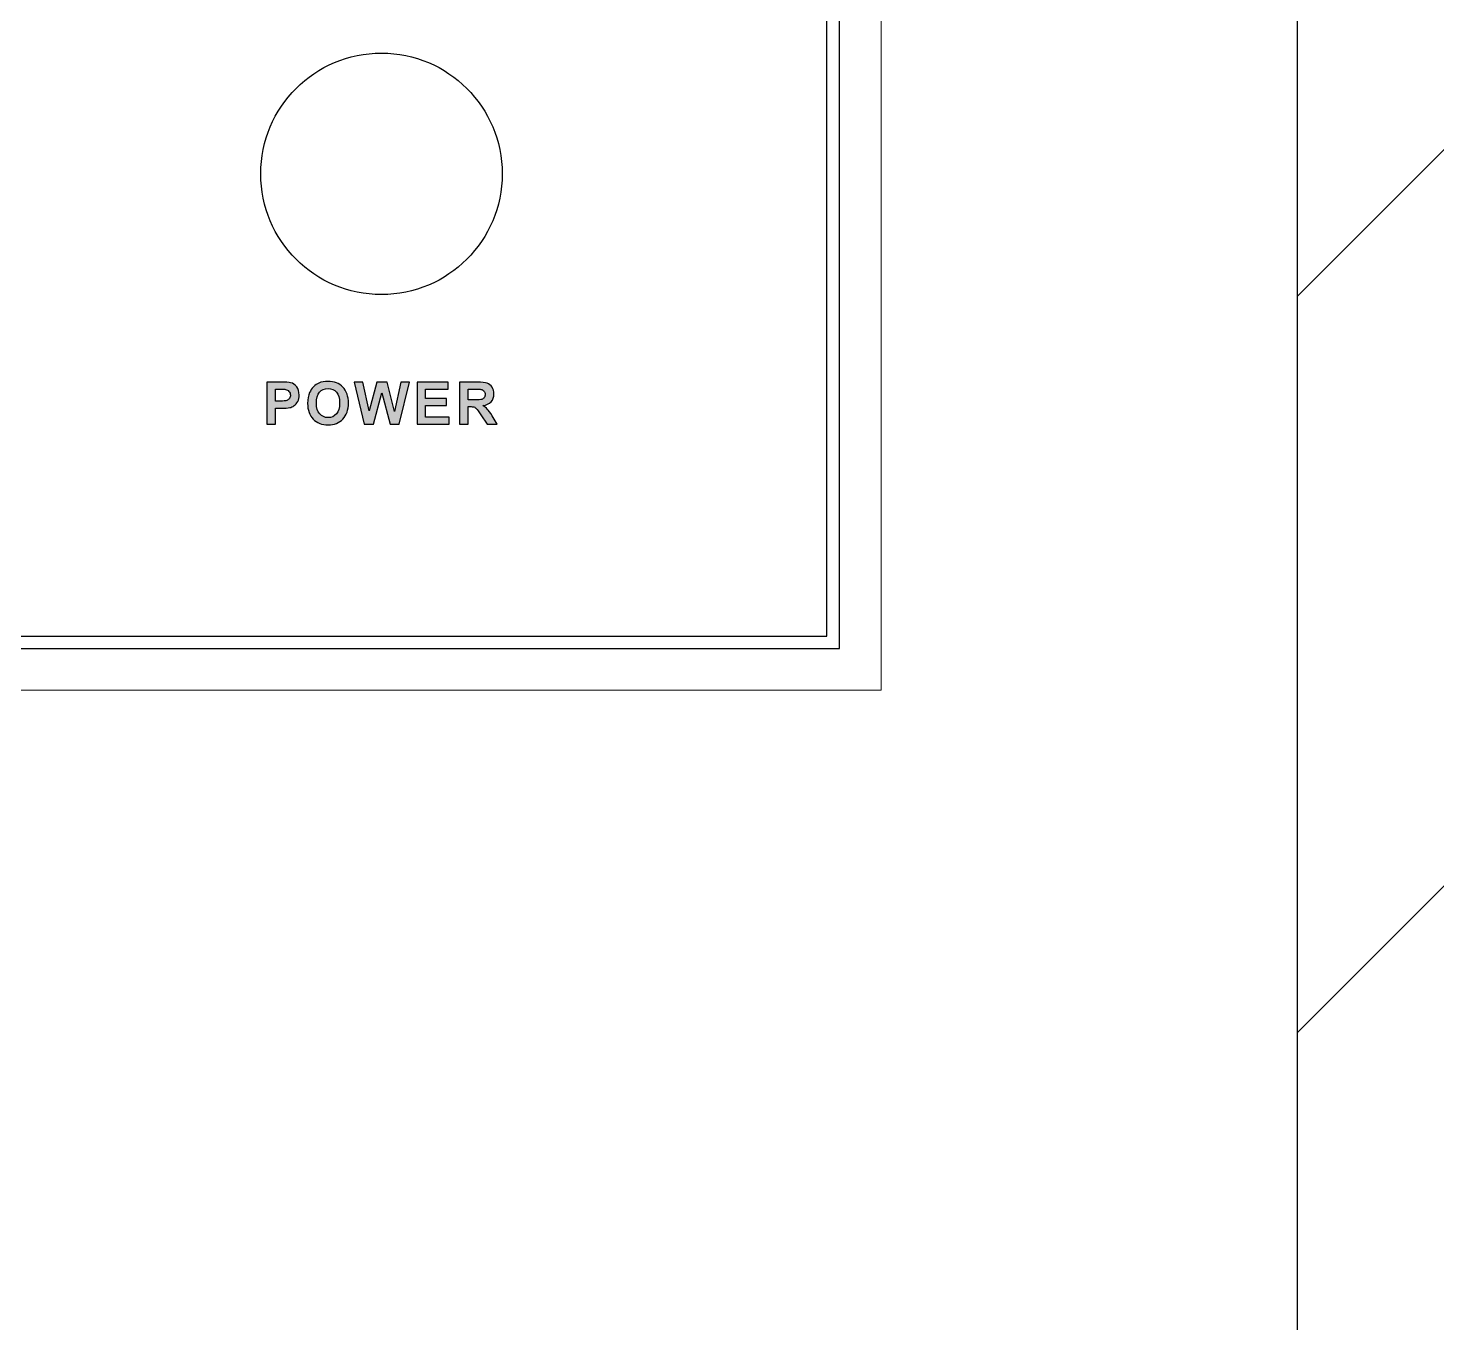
# Model space of a CAD drawing. Header units: millimetres. Extents: x -406921 to 44688, y -22195 to 9469.
# Drawn here: x 41373 to 41542.2, y 4313.4 to 4468.8 of the extents above; entities that cross this region are included whole.
import ezdxf

# ---------------------------------------------------------------- set-up
doc = ezdxf.new("R2010")
doc.units = ezdxf.units.MM
doc.header["$MEASUREMENT"] = 0
doc.layers.get('0').update_dxf_attribs({"lineweight": 25})
doc.layers.add('D', color=3, linetype='Continuous', lineweight=13)

# ---------------------------------------------------------------- blocks, each defined once
blk = doc.blocks.new('b')
h = blk.add_hatch(color=256)
edge = h.paths.add_edge_path()
edge.add_spline(control_points=[(305.9, 15.31), (305.9, 15.31), (305.9, 20.36), (305.9, 20.36), (305.9, 20.36), (305.9, 20.36), (309.64, 20.36), (309.64, 20.36), (309.64, 20.36), (309.64, 20.36), (309.64, 19.51), (309.64, 19.51), (309.64, 19.51), (309.64, 19.51), (306.92, 19.51), (306.92, 19.51), (306.92, 19.51), (306.92, 19.51), (306.92, 18.39), (306.92, 18.39), (306.92, 18.39), (306.92, 18.39), (309.45, 18.39), (309.45, 18.39), (309.45, 18.39), (309.45, 18.39), (309.45, 17.54), (309.45, 17.54), (309.45, 17.54), (309.45, 17.54), (306.92, 17.54), (306.92, 17.54), (306.92, 17.54), (306.92, 17.54), (306.92, 16.16), (306.92, 16.16), (306.92, 16.16), (306.92, 16.16), (309.74, 16.16), (309.74, 16.16), (309.74, 16.16), (309.74, 16.16), (309.74, 15.31), (309.74, 15.31), (309.74, 15.31), (309.74, 15.31), (305.9, 15.31), (305.9, 15.31)], knot_values=[0, 0, 0, 0, 0.083333, 0.083333, 0.083333, 0.083333, 0.166667, 0.166667, 0.166667, 0.166667, 0.25, 0.25, 0.25, 0.25, 0.333333, 0.333333, 0.333333, 0.333333, 0.416667, 0.416667, 0.416667, 0.416667, 0.5, 0.5, 0.5, 0.5, 0.583333, 0.583333, 0.583333, 0.583333, 0.666667, 0.666667, 0.666667, 0.666667, 0.75, 0.75, 0.75, 0.75, 0.833333, 0.833333, 0.833333, 0.833333, 0.916667, 0.916667, 0.916667, 0.916667, 1, 1, 1, 1], degree=3, periodic=0)
edge = h.paths.add_edge_path()
edge.add_spline(control_points=[(311, 15.31), (311, 15.31), (311, 20.36), (311, 20.36), (311, 20.36), (311, 20.36), (313.15, 20.36), (313.15, 20.36), (313.15, 20.36), (313.69, 20.36), (314.08, 20.32), (314.32, 20.23), (314.32, 20.23), (314.57, 20.14), (314.76, 19.98), (314.91, 19.74), (314.91, 19.74), (315.06, 19.51), (315.13, 19.25), (315.13, 18.95), (315.13, 18.95), (315.13, 18.57), (315.02, 18.26), (314.8, 18.01), (314.8, 18.01), (314.57, 17.76), (314.24, 17.61), (313.8, 17.54), (313.8, 17.54), (314.02, 17.41), (314.2, 17.27), (314.34, 17.12), (314.34, 17.12), (314.49, 16.96), (314.68, 16.69), (314.92, 16.3), (314.92, 16.3), (314.92, 16.3), (315.54, 15.31), (315.54, 15.31), (315.54, 15.31), (315.54, 15.31), (314.32, 15.31), (314.32, 15.31), (314.32, 15.31), (314.32, 15.31), (313.58, 16.41), (313.58, 16.41), (313.58, 16.41), (313.32, 16.81), (313.14, 17.05), (313.05, 17.16), (313.05, 17.16), (312.95, 17.26), (312.85, 17.33), (312.74, 17.37), (312.74, 17.37), (312.63, 17.4), (312.46, 17.42), (312.23, 17.42), (312.23, 17.42), (312.23, 17.42), (312.02, 17.42), (312.02, 17.42), (312.02, 17.42), (312.02, 17.42), (312.02, 15.31), (312.02, 15.31), (312.02, 15.31), (312.02, 15.31), (311, 15.31), (311, 15.31)], knot_values=[0, 0, 0, 0, 0.055556, 0.055556, 0.055556, 0.055556, 0.111111, 0.111111, 0.111111, 0.111111, 0.166667, 0.166667, 0.166667, 0.166667, 0.222222, 0.222222, 0.222222, 0.222222, 0.277778, 0.277778, 0.277778, 0.277778, 0.333333, 0.333333, 0.333333, 0.333333, 0.388889, 0.388889, 0.388889, 0.388889, 0.444444, 0.444444, 0.444444, 0.444444, 0.5, 0.5, 0.5, 0.5, 0.555556, 0.555556, 0.555556, 0.555556, 0.611111, 0.611111, 0.611111, 0.611111, 0.666667, 0.666667, 0.666667, 0.666667, 0.722222, 0.722222, 0.722222, 0.722222, 0.777778, 0.777778, 0.777778, 0.777778, 0.833333, 0.833333, 0.833333, 0.833333, 0.888889, 0.888889, 0.888889, 0.888889, 0.944444, 0.944444, 0.944444, 0.944444, 1, 1, 1, 1], degree=3, periodic=0)
edge = h.paths.add_edge_path(flags=16)
edge.add_spline(control_points=[(312.02, 18.23), (312.02, 18.23), (312.77, 18.23), (312.77, 18.23), (312.77, 18.23), (313.26, 18.23), (313.57, 18.25), (313.69, 18.29), (313.69, 18.29), (313.81, 18.33), (313.91, 18.4), (313.98, 18.5), (313.98, 18.5), (314.05, 18.6), (314.08, 18.73), (314.08, 18.88), (314.08, 18.88), (314.08, 19.05), (314.03, 19.19), (313.94, 19.29), (313.94, 19.29), (313.85, 19.4), (313.73, 19.46), (313.56, 19.49), (313.56, 19.49), (313.48, 19.5), (313.23, 19.51), (312.82, 19.51), (312.82, 19.51), (312.82, 19.51), (312.02, 19.51), (312.02, 19.51), (312.02, 19.51), (312.02, 19.51), (312.02, 18.23), (312.02, 18.23)], knot_values=[0, 0, 0, 0, 0.111111, 0.111111, 0.111111, 0.111111, 0.222222, 0.222222, 0.222222, 0.222222, 0.333333, 0.333333, 0.333333, 0.333333, 0.444444, 0.444444, 0.444444, 0.444444, 0.555556, 0.555556, 0.555556, 0.555556, 0.666667, 0.666667, 0.666667, 0.666667, 0.777778, 0.777778, 0.777778, 0.777778, 0.888889, 0.888889, 0.888889, 0.888889, 1, 1, 1, 1], degree=3, periodic=0)
edge = h.paths.add_edge_path(flags=16)
edge.add_spline(control_points=[(293.81, 17.84), (293.81, 17.27), (293.94, 16.84), (294.21, 16.54), (294.21, 16.54), (294.47, 16.25), (294.81, 16.1), (295.21, 16.1), (295.21, 16.1), (295.62, 16.1), (295.95, 16.24), (296.21, 16.54), (296.21, 16.54), (296.47, 16.83), (296.6, 17.27), (296.6, 17.86), (296.6, 17.86), (296.6, 18.43), (296.48, 18.87), (296.22, 19.15), (296.22, 19.15), (295.97, 19.44), (295.63, 19.58), (295.21, 19.58), (295.21, 19.58), (294.79, 19.58), (294.45, 19.43), (294.2, 19.15), (294.2, 19.15), (293.94, 18.86), (293.81, 18.42), (293.81, 17.84)], knot_values=[0, 0, 0, 0, 0.125, 0.125, 0.125, 0.125, 0.25, 0.25, 0.25, 0.25, 0.375, 0.375, 0.375, 0.375, 0.5, 0.5, 0.5, 0.5, 0.625, 0.625, 0.625, 0.625, 0.75, 0.75, 0.75, 0.75, 0.875, 0.875, 0.875, 0.875, 1, 1, 1, 1], degree=3, periodic=0)
edge = h.paths.add_edge_path()
edge.add_spline(control_points=[(287.87, 15.31), (287.87, 15.31), (287.87, 20.36), (287.87, 20.36), (287.87, 20.36), (287.87, 20.36), (289.51, 20.36), (289.51, 20.36), (289.51, 20.36), (290.12, 20.36), (290.53, 20.34), (290.72, 20.29), (290.72, 20.29), (291.01, 20.21), (291.25, 20.05), (291.45, 19.79), (291.45, 19.79), (291.64, 19.54), (291.74, 19.21), (291.74, 18.81), (291.74, 18.81), (291.74, 18.5), (291.68, 18.24), (291.57, 18.03), (291.57, 18.03), (291.46, 17.82), (291.31, 17.65), (291.14, 17.53), (291.14, 17.53), (290.97, 17.41), (290.79, 17.33), (290.61, 17.29), (290.61, 17.29), (290.37, 17.24), (290.02, 17.22), (289.55, 17.22), (289.55, 17.22), (289.55, 17.22), (288.89, 17.22), (288.89, 17.22), (288.89, 17.22), (288.89, 17.22), (288.89, 15.31), (288.89, 15.31), (288.89, 15.31), (288.89, 15.31), (287.87, 15.31), (287.87, 15.31)], knot_values=[0, 0, 0, 0, 0.083333, 0.083333, 0.083333, 0.083333, 0.166667, 0.166667, 0.166667, 0.166667, 0.25, 0.25, 0.25, 0.25, 0.333333, 0.333333, 0.333333, 0.333333, 0.416667, 0.416667, 0.416667, 0.416667, 0.5, 0.5, 0.5, 0.5, 0.583333, 0.583333, 0.583333, 0.583333, 0.666667, 0.666667, 0.666667, 0.666667, 0.75, 0.75, 0.75, 0.75, 0.833333, 0.833333, 0.833333, 0.833333, 0.916667, 0.916667, 0.916667, 0.916667, 1, 1, 1, 1], degree=3, periodic=0)
edge = h.paths.add_edge_path(flags=16)
edge.add_spline(control_points=[(288.89, 19.51), (288.89, 19.51), (288.89, 18.08), (288.89, 18.08), (288.89, 18.08), (288.89, 18.08), (289.45, 18.08), (289.45, 18.08), (289.45, 18.08), (289.85, 18.08), (290.12, 18.1), (290.25, 18.16), (290.25, 18.16), (290.39, 18.21), (290.49, 18.29), (290.57, 18.4), (290.57, 18.4), (290.65, 18.52), (290.69, 18.65), (290.69, 18.8), (290.69, 18.8), (290.69, 18.98), (290.63, 19.13), (290.52, 19.25), (290.52, 19.25), (290.42, 19.37), (290.28, 19.45), (290.12, 19.48), (290.12, 19.48), (289.99, 19.5), (289.75, 19.51), (289.38, 19.51), (289.38, 19.51), (289.38, 19.51), (288.89, 19.51), (288.89, 19.51)], knot_values=[0, 0, 0, 0, 0.111111, 0.111111, 0.111111, 0.111111, 0.222222, 0.222222, 0.222222, 0.222222, 0.333333, 0.333333, 0.333333, 0.333333, 0.444444, 0.444444, 0.444444, 0.444444, 0.555556, 0.555556, 0.555556, 0.555556, 0.666667, 0.666667, 0.666667, 0.666667, 0.777778, 0.777778, 0.777778, 0.777778, 0.888889, 0.888889, 0.888889, 0.888889, 1, 1, 1, 1], degree=3, periodic=0)
edge = h.paths.add_edge_path()
edge.add_spline(control_points=[(292.76, 17.81), (292.76, 18.32), (292.84, 18.75), (292.99, 19.1), (292.99, 19.1), (293.11, 19.36), (293.26, 19.59), (293.46, 19.8), (293.46, 19.8), (293.66, 20), (293.88, 20.15), (294.11, 20.25), (294.11, 20.25), (294.43, 20.38), (294.79, 20.45), (295.2, 20.45), (295.2, 20.45), (295.95, 20.45), (296.54, 20.22), (296.99, 19.76), (296.99, 19.76), (297.44, 19.3), (297.66, 18.65), (297.66, 17.83), (297.66, 17.83), (297.66, 17.02), (297.44, 16.38), (296.99, 15.92), (296.99, 15.92), (296.55, 15.46), (295.96, 15.23), (295.22, 15.23), (295.22, 15.23), (294.47, 15.23), (293.87, 15.46), (293.43, 15.91), (293.43, 15.91), (292.98, 16.37), (292.76, 17), (292.76, 17.81)], knot_values=[0, 0, 0, 0, 0.1, 0.1, 0.1, 0.1, 0.2, 0.2, 0.2, 0.2, 0.3, 0.3, 0.3, 0.3, 0.4, 0.4, 0.4, 0.4, 0.5, 0.5, 0.5, 0.5, 0.6, 0.6, 0.6, 0.6, 0.7, 0.7, 0.7, 0.7, 0.8, 0.8, 0.8, 0.8, 0.9, 0.9, 0.9, 0.9, 1, 1, 1, 1], degree=3, periodic=0)
edge = h.paths.add_edge_path()
edge.add_spline(control_points=[(299.56, 15.31), (299.56, 15.31), (298.36, 20.36), (298.36, 20.36), (298.36, 20.36), (298.36, 20.36), (299.4, 20.36), (299.4, 20.36), (299.4, 20.36), (299.4, 20.36), (300.16, 16.9), (300.16, 16.9), (300.16, 16.9), (300.16, 16.9), (301.09, 20.36), (301.09, 20.36), (301.09, 20.36), (301.09, 20.36), (302.3, 20.36), (302.3, 20.36), (302.3, 20.36), (302.3, 20.36), (303.18, 16.84), (303.18, 16.84), (303.18, 16.84), (303.18, 16.84), (303.96, 20.36), (303.96, 20.36), (303.96, 20.36), (303.96, 20.36), (304.99, 20.36), (304.99, 20.36), (304.99, 20.36), (304.99, 20.36), (303.76, 15.31), (303.76, 15.31), (303.76, 15.31), (303.76, 15.31), (302.68, 15.31), (302.68, 15.31), (302.68, 15.31), (302.68, 15.31), (301.67, 19.09), (301.67, 19.09), (301.67, 19.09), (301.67, 19.09), (300.67, 15.31), (300.67, 15.31), (300.67, 15.31), (300.67, 15.31), (299.56, 15.31), (299.56, 15.31)], knot_values=[0, 0, 0, 0, 0.076923, 0.076923, 0.076923, 0.076923, 0.153846, 0.153846, 0.153846, 0.153846, 0.230769, 0.230769, 0.230769, 0.230769, 0.307692, 0.307692, 0.307692, 0.307692, 0.384615, 0.384615, 0.384615, 0.384615, 0.461538, 0.461538, 0.461538, 0.461538, 0.538462, 0.538462, 0.538462, 0.538462, 0.615385, 0.615385, 0.615385, 0.615385, 0.692308, 0.692308, 0.692308, 0.692308, 0.769231, 0.769231, 0.769231, 0.769231, 0.846154, 0.846154, 0.846154, 0.846154, 0.923077, 0.923077, 0.923077, 0.923077, 1, 1, 1, 1], degree=3, periodic=0)
for points, knots in [([(287.87, 15.31), (287.87, 15.31), (287.87, 20.36), (287.87, 20.36), (287.87, 20.36), (287.87, 20.36), (289.51, 20.36), (289.51, 20.36), (289.51, 20.36), (290.12, 20.36), (290.53, 20.34), (290.72, 20.29), (290.72, 20.29), (291.01, 20.21), (291.25, 20.05), (291.45, 19.79), (291.45, 19.79), (291.64, 19.54), (291.74, 19.21), (291.74, 18.81), (291.74, 18.81), (291.74, 18.5), (291.68, 18.24), (291.57, 18.03), (291.57, 18.03), (291.46, 17.82), (291.31, 17.65), (291.14, 17.53), (291.14, 17.53), (290.97, 17.41), (290.79, 17.33), (290.61, 17.29), (290.61, 17.29), (290.37, 17.24), (290.02, 17.22), (289.55, 17.22), (289.55, 17.22), (289.55, 17.22), (288.89, 17.22), (288.89, 17.22), (288.89, 17.22), (288.89, 17.22), (288.89, 15.31), (288.89, 15.31), (288.89, 15.31), (288.89, 15.31), (287.87, 15.31), (287.87, 15.31)], [0, 0, 0, 0, 0.083333, 0.083333, 0.083333, 0.083333, 0.166667, 0.166667, 0.166667, 0.166667, 0.25, 0.25, 0.25, 0.25, 0.333333, 0.333333, 0.333333, 0.333333, 0.416667, 0.416667, 0.416667, 0.416667, 0.5, 0.5, 0.5, 0.5, 0.583333, 0.583333, 0.583333, 0.583333, 0.666667, 0.666667, 0.666667, 0.666667, 0.75, 0.75, 0.75, 0.75, 0.833333, 0.833333, 0.833333, 0.833333, 0.916667, 0.916667, 0.916667, 0.916667, 1, 1, 1, 1]), ([(292.76, 17.81), (292.76, 18.32), (292.84, 18.75), (292.99, 19.1), (292.99, 19.1), (293.11, 19.36), (293.26, 19.59), (293.46, 19.8), (293.46, 19.8), (293.66, 20), (293.88, 20.15), (294.11, 20.25), (294.11, 20.25), (294.43, 20.38), (294.79, 20.45), (295.2, 20.45), (295.2, 20.45), (295.95, 20.45), (296.54, 20.22), (296.99, 19.76), (296.99, 19.76), (297.44, 19.3), (297.66, 18.65), (297.66, 17.83), (297.66, 17.83), (297.66, 17.02), (297.44, 16.38), (296.99, 15.92), (296.99, 15.92), (296.55, 15.46), (295.96, 15.23), (295.22, 15.23), (295.22, 15.23), (294.47, 15.23), (293.87, 15.46), (293.43, 15.91), (293.43, 15.91), (292.98, 16.37), (292.76, 17), (292.76, 17.81)], [0, 0, 0, 0, 0.1, 0.1, 0.1, 0.1, 0.2, 0.2, 0.2, 0.2, 0.3, 0.3, 0.3, 0.3, 0.4, 0.4, 0.4, 0.4, 0.5, 0.5, 0.5, 0.5, 0.6, 0.6, 0.6, 0.6, 0.7, 0.7, 0.7, 0.7, 0.8, 0.8, 0.8, 0.8, 0.9, 0.9, 0.9, 0.9, 1, 1, 1, 1]), ([(299.56, 15.31), (299.56, 15.31), (298.36, 20.36), (298.36, 20.36), (298.36, 20.36), (298.36, 20.36), (299.4, 20.36), (299.4, 20.36), (299.4, 20.36), (299.4, 20.36), (300.16, 16.9), (300.16, 16.9), (300.16, 16.9), (300.16, 16.9), (301.09, 20.36), (301.09, 20.36), (301.09, 20.36), (301.09, 20.36), (302.3, 20.36), (302.3, 20.36), (302.3, 20.36), (302.3, 20.36), (303.18, 16.84), (303.18, 16.84), (303.18, 16.84), (303.18, 16.84), (303.96, 20.36), (303.96, 20.36), (303.96, 20.36), (303.96, 20.36), (304.99, 20.36), (304.99, 20.36), (304.99, 20.36), (304.99, 20.36), (303.76, 15.31), (303.76, 15.31), (303.76, 15.31), (303.76, 15.31), (302.68, 15.31), (302.68, 15.31), (302.68, 15.31), (302.68, 15.31), (301.67, 19.09), (301.67, 19.09), (301.67, 19.09), (301.67, 19.09), (300.67, 15.31), (300.67, 15.31), (300.67, 15.31), (300.67, 15.31), (299.56, 15.31), (299.56, 15.31)], [0, 0, 0, 0, 0.076923, 0.076923, 0.076923, 0.076923, 0.153846, 0.153846, 0.153846, 0.153846, 0.230769, 0.230769, 0.230769, 0.230769, 0.307692, 0.307692, 0.307692, 0.307692, 0.384615, 0.384615, 0.384615, 0.384615, 0.461538, 0.461538, 0.461538, 0.461538, 0.538462, 0.538462, 0.538462, 0.538462, 0.615385, 0.615385, 0.615385, 0.615385, 0.692308, 0.692308, 0.692308, 0.692308, 0.769231, 0.769231, 0.769231, 0.769231, 0.846154, 0.846154, 0.846154, 0.846154, 0.923077, 0.923077, 0.923077, 0.923077, 1, 1, 1, 1]), ([(305.9, 15.31), (305.9, 15.31), (305.9, 20.36), (305.9, 20.36), (305.9, 20.36), (305.9, 20.36), (309.64, 20.36), (309.64, 20.36), (309.64, 20.36), (309.64, 20.36), (309.64, 19.51), (309.64, 19.51), (309.64, 19.51), (309.64, 19.51), (306.92, 19.51), (306.92, 19.51), (306.92, 19.51), (306.92, 19.51), (306.92, 18.39), (306.92, 18.39), (306.92, 18.39), (306.92, 18.39), (309.45, 18.39), (309.45, 18.39), (309.45, 18.39), (309.45, 18.39), (309.45, 17.54), (309.45, 17.54), (309.45, 17.54), (309.45, 17.54), (306.92, 17.54), (306.92, 17.54), (306.92, 17.54), (306.92, 17.54), (306.92, 16.16), (306.92, 16.16), (306.92, 16.16), (306.92, 16.16), (309.74, 16.16), (309.74, 16.16), (309.74, 16.16), (309.74, 16.16), (309.74, 15.31), (309.74, 15.31), (309.74, 15.31), (309.74, 15.31), (305.9, 15.31), (305.9, 15.31)], [0, 0, 0, 0, 0.083333, 0.083333, 0.083333, 0.083333, 0.166667, 0.166667, 0.166667, 0.166667, 0.25, 0.25, 0.25, 0.25, 0.333333, 0.333333, 0.333333, 0.333333, 0.416667, 0.416667, 0.416667, 0.416667, 0.5, 0.5, 0.5, 0.5, 0.583333, 0.583333, 0.583333, 0.583333, 0.666667, 0.666667, 0.666667, 0.666667, 0.75, 0.75, 0.75, 0.75, 0.833333, 0.833333, 0.833333, 0.833333, 0.916667, 0.916667, 0.916667, 0.916667, 1, 1, 1, 1]), ([(311, 15.31), (311, 15.31), (311, 20.36), (311, 20.36), (311, 20.36), (311, 20.36), (313.15, 20.36), (313.15, 20.36), (313.15, 20.36), (313.69, 20.36), (314.08, 20.32), (314.32, 20.23), (314.32, 20.23), (314.57, 20.14), (314.76, 19.98), (314.91, 19.74), (314.91, 19.74), (315.06, 19.51), (315.13, 19.25), (315.13, 18.95), (315.13, 18.95), (315.13, 18.57), (315.02, 18.26), (314.8, 18.01), (314.8, 18.01), (314.57, 17.76), (314.24, 17.61), (313.8, 17.54), (313.8, 17.54), (314.02, 17.41), (314.2, 17.27), (314.34, 17.12), (314.34, 17.12), (314.49, 16.96), (314.68, 16.69), (314.92, 16.3), (314.92, 16.3), (314.92, 16.3), (315.54, 15.31), (315.54, 15.31), (315.54, 15.31), (315.54, 15.31), (314.32, 15.31), (314.32, 15.31), (314.32, 15.31), (314.32, 15.31), (313.58, 16.41), (313.58, 16.41), (313.58, 16.41), (313.32, 16.81), (313.14, 17.05), (313.05, 17.16), (313.05, 17.16), (312.95, 17.26), (312.85, 17.33), (312.74, 17.37), (312.74, 17.37), (312.63, 17.4), (312.46, 17.42), (312.23, 17.42), (312.23, 17.42), (312.23, 17.42), (312.02, 17.42), (312.02, 17.42), (312.02, 17.42), (312.02, 17.42), (312.02, 15.31), (312.02, 15.31), (312.02, 15.31), (312.02, 15.31), (311, 15.31), (311, 15.31)], [0, 0, 0, 0, 0.055556, 0.055556, 0.055556, 0.055556, 0.111111, 0.111111, 0.111111, 0.111111, 0.166667, 0.166667, 0.166667, 0.166667, 0.222222, 0.222222, 0.222222, 0.222222, 0.277778, 0.277778, 0.277778, 0.277778, 0.333333, 0.333333, 0.333333, 0.333333, 0.388889, 0.388889, 0.388889, 0.388889, 0.444444, 0.444444, 0.444444, 0.444444, 0.5, 0.5, 0.5, 0.5, 0.555556, 0.555556, 0.555556, 0.555556, 0.611111, 0.611111, 0.611111, 0.611111, 0.666667, 0.666667, 0.666667, 0.666667, 0.722222, 0.722222, 0.722222, 0.722222, 0.777778, 0.777778, 0.777778, 0.777778, 0.833333, 0.833333, 0.833333, 0.833333, 0.888889, 0.888889, 0.888889, 0.888889, 0.944444, 0.944444, 0.944444, 0.944444, 1, 1, 1, 1]), ([(288.89, 19.51), (288.89, 19.51), (288.89, 18.08), (288.89, 18.08), (288.89, 18.08), (288.89, 18.08), (289.45, 18.08), (289.45, 18.08), (289.45, 18.08), (289.85, 18.08), (290.12, 18.1), (290.25, 18.16), (290.25, 18.16), (290.39, 18.21), (290.49, 18.29), (290.57, 18.4), (290.57, 18.4), (290.65, 18.52), (290.69, 18.65), (290.69, 18.8), (290.69, 18.8), (290.69, 18.98), (290.63, 19.13), (290.52, 19.25), (290.52, 19.25), (290.42, 19.37), (290.28, 19.45), (290.12, 19.48), (290.12, 19.48), (289.99, 19.5), (289.75, 19.51), (289.38, 19.51), (289.38, 19.51), (289.38, 19.51), (288.89, 19.51), (288.89, 19.51)], [0, 0, 0, 0, 0.111111, 0.111111, 0.111111, 0.111111, 0.222222, 0.222222, 0.222222, 0.222222, 0.333333, 0.333333, 0.333333, 0.333333, 0.444444, 0.444444, 0.444444, 0.444444, 0.555556, 0.555556, 0.555556, 0.555556, 0.666667, 0.666667, 0.666667, 0.666667, 0.777778, 0.777778, 0.777778, 0.777778, 0.888889, 0.888889, 0.888889, 0.888889, 1, 1, 1, 1]), ([(293.81, 17.84), (293.81, 17.27), (293.94, 16.84), (294.21, 16.54), (294.21, 16.54), (294.47, 16.25), (294.81, 16.1), (295.21, 16.1), (295.21, 16.1), (295.62, 16.1), (295.95, 16.24), (296.21, 16.54), (296.21, 16.54), (296.47, 16.83), (296.6, 17.27), (296.6, 17.86), (296.6, 17.86), (296.6, 18.43), (296.48, 18.87), (296.22, 19.15), (296.22, 19.15), (295.97, 19.44), (295.63, 19.58), (295.21, 19.58), (295.21, 19.58), (294.79, 19.58), (294.45, 19.43), (294.2, 19.15), (294.2, 19.15), (293.94, 18.86), (293.81, 18.42), (293.81, 17.84)], [0, 0, 0, 0, 0.125, 0.125, 0.125, 0.125, 0.25, 0.25, 0.25, 0.25, 0.375, 0.375, 0.375, 0.375, 0.5, 0.5, 0.5, 0.5, 0.625, 0.625, 0.625, 0.625, 0.75, 0.75, 0.75, 0.75, 0.875, 0.875, 0.875, 0.875, 1, 1, 1, 1]), ([(312.02, 18.23), (312.02, 18.23), (312.77, 18.23), (312.77, 18.23), (312.77, 18.23), (313.26, 18.23), (313.57, 18.25), (313.69, 18.29), (313.69, 18.29), (313.81, 18.33), (313.91, 18.4), (313.98, 18.5), (313.98, 18.5), (314.05, 18.6), (314.08, 18.73), (314.08, 18.88), (314.08, 18.88), (314.08, 19.05), (314.03, 19.19), (313.94, 19.29), (313.94, 19.29), (313.85, 19.4), (313.73, 19.46), (313.56, 19.49), (313.56, 19.49), (313.48, 19.5), (313.23, 19.51), (312.82, 19.51), (312.82, 19.51), (312.82, 19.51), (312.02, 19.51), (312.02, 19.51), (312.02, 19.51), (312.02, 19.51), (312.02, 18.23), (312.02, 18.23)], [0, 0, 0, 0, 0.111111, 0.111111, 0.111111, 0.111111, 0.222222, 0.222222, 0.222222, 0.222222, 0.333333, 0.333333, 0.333333, 0.333333, 0.444444, 0.444444, 0.444444, 0.444444, 0.555556, 0.555556, 0.555556, 0.555556, 0.666667, 0.666667, 0.666667, 0.666667, 0.777778, 0.777778, 0.777778, 0.777778, 0.888889, 0.888889, 0.888889, 0.888889, 1, 1, 1, 1])]:
    blk.add_open_spline(points, degree=3, knots=knots)

msp = doc.modelspace()

# ---------------------------------------------------------------- hatches: boundary and pattern name
at = {"layer": 'D'}
h = msp.add_hatch(dxfattribs=at)
h.set_pattern_fill('ANSI31', color=256, scale=500, style=0)
h.set_pattern_definition([(45, (255099.41, 23291.12), (-44.194174, 44.194174), [])])
h.paths.add_polyline_path([(41525.408, 4639.349), (41525.408, 4029.349), (41525.408, 3599.349), (41525.408, 2979.349), (41500.408, 2979.349), (41500.408, 2969.349), (41490.801, 2969.349), (41490.801, 2961.349), (41524.909, 2961.349), (41524.909, 2958.349), (41656.193, 2958.349), (41656.193, 4745.284), (42325.408, 4745.284), (42325.408, 5658.349), (39875.408, 5658.349), (39875.408, 4745.284), (40569.624, 4745.284), (40569.624, 2958.349), (40675.908, 2958.349), (40675.908, 2961.349), (40710.016, 2961.349), (40710.016, 2969.349), (40700.408, 2969.349), (40700.408, 2979.349), (40675.408, 2979.349), (40675.408, 3599.349), (40675.408, 4029.349), (40675.408, 4639.349)])

# ---------------------------------------------------------------- linework, layer by layer
msp.add_line((41525.408, 4029.349), (41525.408, 4639.349))
at = {"lineweight": 5}
msp.add_lwpolyline([(40725.408, 4389.349), (41475.408, 4389.349), (41475.408, 4609.349), (40725.408, 4609.349), (40725.408, 4389.349)], close=True, dxfattribs=at)
for points in [[(40730.408, 4394.349), (41470.408, 4394.349), (41470.408, 4604.349), (40730.408, 4604.349)], [(40731.908, 4395.849), (41468.908, 4395.849), (41468.908, 4602.849), (40731.908, 4602.849)]]:
    msp.add_lwpolyline(points, close=True)
msp.add_circle((41415.408, 4451.349), 14.5)

# ---------------------------------------------------------------- block references
msp.add_blockref('b', (41113.781, 4405.984))

doc.saveas('drawing.dxf')
